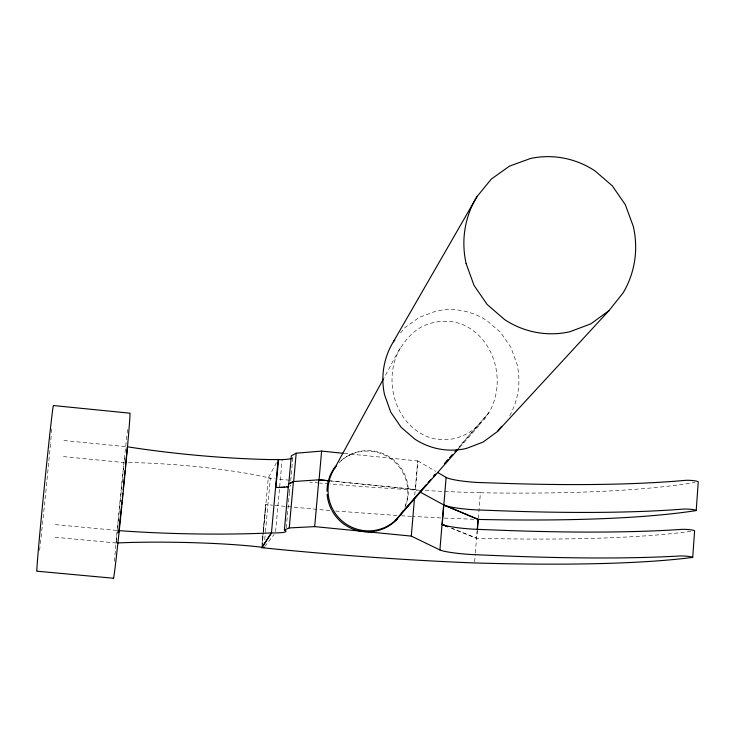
<?xml version="1.0" encoding="UTF-8"?>
<svg xmlns="http://www.w3.org/2000/svg" width="735" height="735" viewBox="0 0 735 735"><rect width="100%" height="100%" fill="white"/><g stroke="black" fill="none" stroke-linecap="round" stroke-linejoin="round"><path stroke-width="0.55" stroke-dasharray="3.67 2.76" d="M474.617 561.825L475.251 553.97M475.343 552.849L477.162 530.486M477.346 530.532L476.712 538.305L451.759 528.327M478.338 518.322L480.405 492.762A515.235 73.61 5.3 0 0 695.025 482.417M414.76 495.151L417.719 460.946M344.228 453.421L417.847 460.955L415.44 489.519L330.392 480.938M262 544.286L263.047 532.903M263.148 531.763L265.638 504.449L272.566 505.184M262 546.61L263.038 535.227L262.211 544.332M276.47 462.683L268.275 477.98L263.139 534.088L265.859 504.467M264.747 539.573L265.372 532.756M265.473 531.616L270.351 478.191L261.449 476.161A105.169 12.495 5.3 0 0 127.357 462.563M275.607 531.534L282.121 459.724M286.264 527.712L289.351 493.497M289.397 492.992L290.059 485.679M290.72 480.718L292.852 457.106M55.079 537.257L116.148 542.99L124.04 462.554L63.228 456.61M124.491 460.45L124.932 458.346M116.148 542.99L116.644 540.932M400.465 347.738C382.439 378.222 393.942 423.755 428.22 436.976C456.6 447.541 487.498 426.741 494.765 398.728C503.052 369.999 489.905 335.206 461.111 323.924C447.799 319.422 433.292 320.708 420.889 327.268C401.953 338.33 394.429 359.948 383.964 377.955M268.266 478.007L268.275 477.98A410.589 57.302 5.1 0 0 274.963 478.715M264.701 546.656L274.155 534.418M400.502 333.019L404.764 327.773L419.253 317.345L435.883 311.181A65.975 64.524 36.4 0 1 487.011 320.68L500.636 332.431L510.908 347.398L517.128 364.56A74.079 72.489 36.1 0 1 509.281 416.46M459.504 447.698L479.918 424.536M348.978 455.351L349.878 454.818M473.726 519.268L444.124 518.074M440.862 517.918L412.464 516.42M411.37 516.365L401.429 515.768M397.001 515.492L335.5 511.027M329.868 510.549L273.686 505.294M55.428 524.625L118.004 530.532M63.927 440.531L126.236 446.659M330.19 480.883L415.238 489.464L418.38 491.118M451.437 528.199L476.602 538.259A516.53 64.698 5.2 0 0 691.369 531.286M417.847 460.955L435.745 471.383M290.316 485.21A33.81 4.052 5.2 0 1 290.27 485.734M480.405 492.762A410.589 57.302 5.1 0 1 424.582 490.475M420.2 490.245A410.589 57.302 5.1 0 1 329.951 483.942M328.83 483.85A410.589 57.302 5.1 0 1 319.835 483.06M318.714 482.959A410.589 57.302 5.1 0 1 309.72 482.142M289.517 480.203A410.589 57.302 5.1 0 1 276.084 478.834M114.449 561.356A83.174 1.139 -84.3 0 1 127.036 434.413M127.183 433.145A83.174 1.139 -84.3 0 1 127.743 428.367M51.827 428.918A83.468 0.992 -84.3 0 1 51.266 435.166M51.165 436.268A83.468 0.992 -84.3 0 1 50.54 443.131M50.439 444.17A83.468 0.992 -84.3 0 1 48.74 462.159M48.639 463.206A83.468 0.992 -84.3 0 1 40.149 545.517M40.012 546.702A83.468 0.992 -84.3 0 1 39.497 551.222M292.806 457.657A33.764 4.364 5.2 0 1 292.199 458.162M341.086 460.569A40.59 40.204 45.1 0 1 404.81 507.049M339.01 462.857A40.342 39.956 45.2 0 1 404.957 507.159M488.849 412.721L458.897 447.257L488.849 412.721"/><path stroke-width="1.1" d="M125.363 467.175L127.366 446.779A157.786 21.095 5.3 0 0 270.443 459.577L278.124 459.586L271.463 532.912L261.697 547.704L279.649 549.486A412.206 46.581 5 0 0 474.525 562.946A517.339 59.857 5.2 0 0 692.719 557.406L694.603 530.835A7.313 0.845 4.2 0 0 689.715 529.696A7.313 0.845 4.2 0 0 681.685 529.375A422.744 53.646 4.9 0 1 501.5 530.275L479.569 529.43A26.965 3.023 4.7 0 1 445.952 525.718L442.02 524.432L447.817 526.729M692.719 557.406A7.322 0.781 4.2 0 0 687.822 556.331A7.322 0.781 4.2 0 0 679.783 555.991A423.332 49.622 4.9 0 1 499.469 555.715L477.52 554.796A26.993 2.793 4.6 0 1 439.907 549.945L443.637 504.927L478.246 519.434A516.007 68.401 5.2 0 0 696.22 510.568L698.25 481.866A7.295 0.965 4.1 0 0 693.381 480.626A7.295 0.965 4.1 0 0 685.369 480.359A421.614 61.023 5 0 1 505.441 483.4L483.557 482.684A26.901 3.436 4.7 0 1 446.117 477.419L437.5 472.403M477.254 529.375L478.062 519.388L443.83 504.982L420.337 492.184M477.438 529.42L478.246 519.434M442.213 524.478L446.117 477.419M439.907 549.945L411.306 536.109L414.568 497.43M261.899 547.75L271.463 532.912A33.883 3.546 5.1 0 0 284.39 530.036L289.25 527.932L314.681 526.618L318.852 479.744L329.06 480.773M284.39 530.036L288.552 483.997L293.421 481.544L319.063 479.799L321.618 451.097L343.098 453.302M289.25 527.932L293.421 481.544M296.196 453.192L293.642 481.6L288.763 484.053L291.308 455.865L296.196 453.192L321.618 451.097M118.638 532.7L121.468 506.838M121.698 504.578L122.139 500.039M122.359 497.77L122.809 493.24M123.14 489.841L124.362 477.373M124.582 475.104L125.033 470.575M278.326 459.678L278.335 459.641A33.764 4.364 5.2 0 0 291.069 458.603M334.462 468.608L383.413 378.966M393.39 341.757L476.987 196.631L491.274 179.11L509.53 166.11L530.477 158.503A83.698 80.914 37.7 0 1 595.028 170.915L612.292 185.826L625.338 204.743L633.304 226.389A93.997 90.929 37.4 0 1 623.078 292.925L608.993 310.611L497.476 431.518L483.042 442.102L466.394 448.442A66.012 64.597 36.8 0 1 414.852 439.126L401.089 427.265L390.754 412.151L384.561 394.814A74.042 72.425 37 0 1 393.39 341.757L394.814 340.011M497.476 431.518L501.683 426.236M426.695 484.374L395.246 520.637L458.75 448.561M428.193 482.647L431.188 479.192M433.439 476.602L435.68 474.02M444.666 463.656L448.414 459.338M449.912 457.611L452.154 455.02M455.149 451.575L456.646 449.848M401.99 512.69L425.951 485.109M428.202 482.528L430.444 479.937M433.439 476.491L434.936 474.773M444.675 463.564L447.67 460.119M449.912 457.537L452.163 454.947M455.158 451.501L456.656 449.774M608.993 310.611L590.848 323.859L569.864 331.742A83.753 81.043 38 0 1 504.651 319.615L487.176 304.538L474.02 285.373L466.091 263.452M278.078 459.669L278.611 459.678L275.809 487.489A33.81 4.052 5.2 0 0 284.748 487.186M314.681 526.618L411.306 536.109M319.063 479.799L329.252 480.828M443.609 525.066L447.688 526.692M288.331 486.533A33.81 4.061 5.2 0 1 275.597 487.434M696.22 510.568A7.304 0.891 4.1 0 0 691.341 509.392A7.304 0.891 4.1 0 0 683.32 509.098A422.248 56.696 5 0 1 503.245 510.88L481.333 510.09A26.938 3.188 4.7 0 1 443.83 504.982M288.543 486.588A33.81 4.052 5.2 0 1 286.889 486.928M117.15 542.954A105.831 9.114 1.1 0 1 264.03 547.529M271.288 532.884A158.852 17.649 1.2 0 1 119.134 530.642M397.589 518.598A40.59 40.204 45.1 0 1 376.054 531.019M375.025 531.221A40.59 40.204 45.1 0 1 331.963 510.559M331.467 509.621A40.59 40.204 45.1 0 1 327.121 494.389M326.992 491.2A40.59 40.204 45.1 0 1 328.628 479.725M328.94 478.724A40.59 40.204 45.1 0 1 335.279 466.661M403.074 510.908A40.342 39.956 45.2 0 1 346.02 523.991A40.342 39.956 45.2 0 1 336.272 466.054M466.091 263.442A93.933 90.837 38.2 0 1 476.978 196.622M113.346 578.234L36.934 571.187A83.468 0.992 -84.3 0 1 43.567 494.287A83.468 0.992 -84.3 0 1 53.434 405.545L129.966 413.189A83.174 1.139 -84.3 0 1 122.221 501.821A83.174 1.139 -84.3 0 1 113.346 578.234"/></g></svg>
